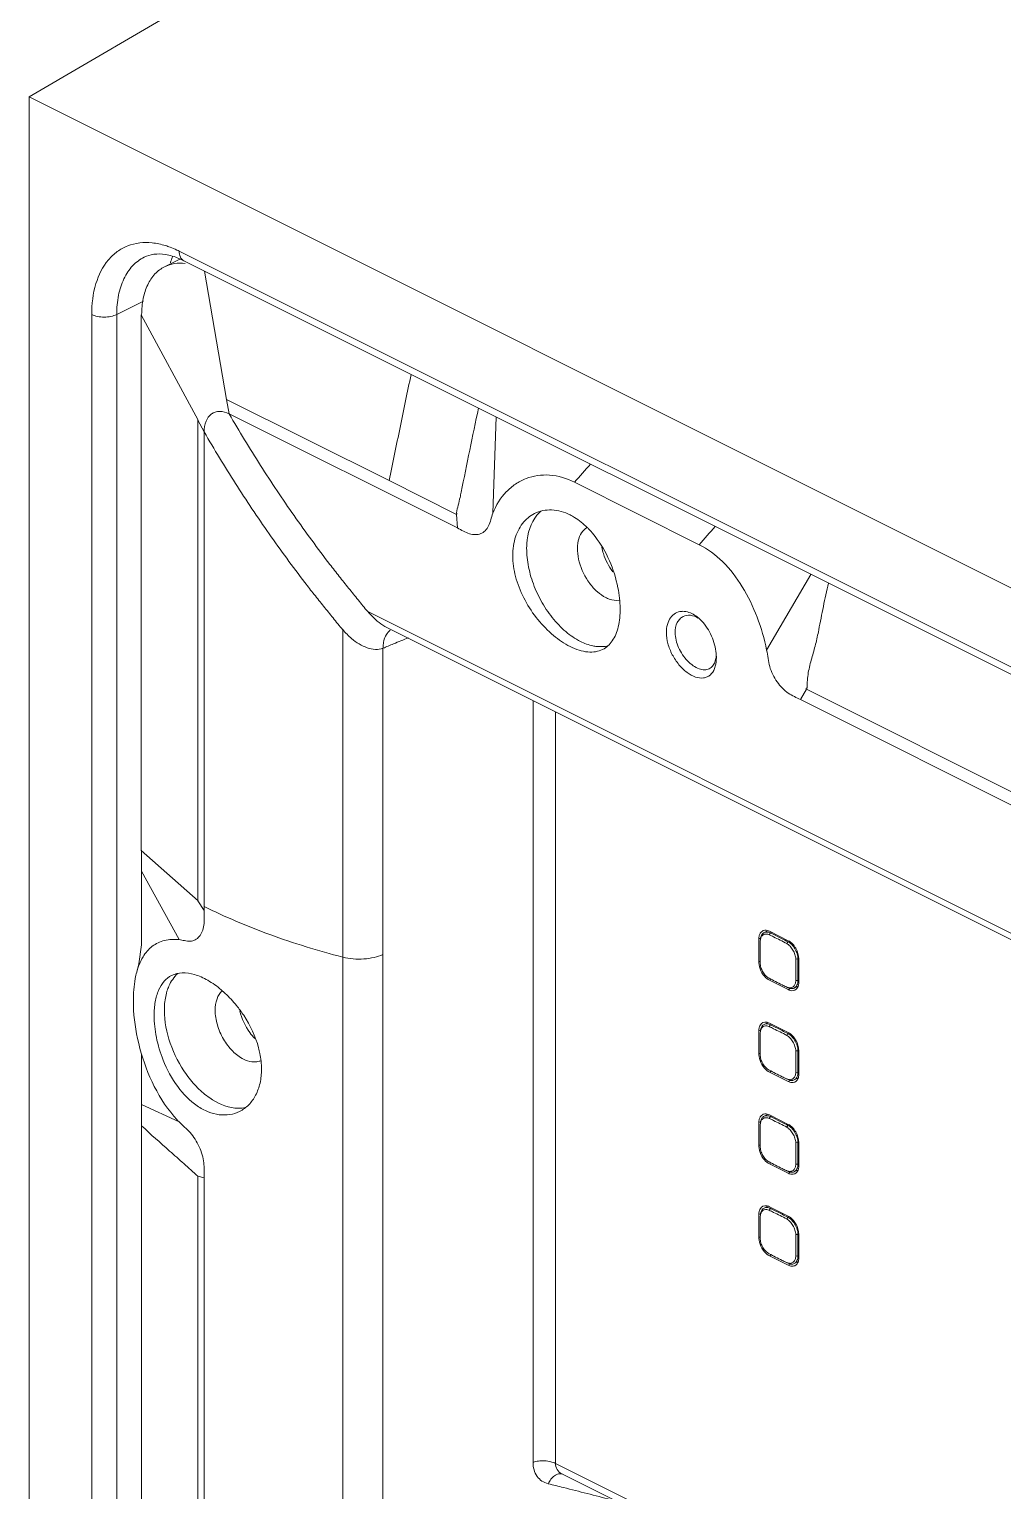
# Model space of a CAD drawing. Header units: millimetres. Extents: x 0 to 2382, y 0 to 1684.
# Drawn here: x 1841.5 to 1896.6, y 1193.8 to 1276.5 of the extents above; entities that cross this region are included whole.
import ezdxf

# ---------------------------------------------------------------- set-up
doc = ezdxf.new("R2010")
doc.units = ezdxf.units.MM
doc.layers.get('0').update_dxf_attribs({"lineweight": 13})

msp = doc.modelspace()

# ---------------------------------------------------------------- linework, layer by layer
for p, q in [((1854.626, 1280.315), (1841.544, 1272.654)), ((1841.544, 1272.654), (1841.544, 773.518)), ((1990.037, 1198.407), (1841.544, 1272.654))]:
    msp.add_line(p, q)
at = {"lineweight": 9}
for p, q in [((1850.03, 1263.928), (1981.552, 1198.167)), ((1849.208, 1263.045), (1850.062, 1263.472)), ((1850.29, 1263.387), (1981.811, 1197.626)), ((1852.717, 1255.537), (1851.461, 1262.802)), ((1848.012, 1261.1), (1846.494, 1260.341)), ((1845.08, 924.323), (1845.08, 1260.341)), ((1846.494, 1260.341), (1846.494, 924.323)), ((1847.873, 1230.019), (1847.873, 1260.33)), ((1847.873, 1260.33), (1851.11, 1254.363)), ((1852.858, 1254.721), (1852.718, 1255.537)), ((1861.909, 1250.942), (1852.718, 1255.537)), ((1852.858, 1254.721), (1865.777, 1248.262)), ((1851.09, 1227.166), (1851.09, 1254.358)), ((1851.09, 1254.358), (1851.443, 1253.696)), ((1867.786, 1249.097), (1867.969, 1254.547)), ((1851.443, 1253.696), (1851.442, 1226.85)), ((1865.728, 1249.032), (1861.909, 1250.942)), ((1879.469, 1247.318), (1872.398, 1250.854)), ((1865.728, 1249.032), (1865.777, 1248.262)), ((1883.281, 1241.349), (1885.785, 1245.639)), ((1973.001, 1187.385), (1860.71, 1243.53)), ((1859.293, 1242.51), (1859.292, 1223.981)), ((1861.785, 1242.631), (1861.824, 1242.611)), ((1972.801, 1187.122), (1861.824, 1242.611)), ((1861.566, 1224.131), (1861.567, 1241.452)), ((1885.195, 1238.554), (1885.532, 1239.134)), ((1946.337, 1208.73), (1885.532, 1239.133)), ((1870.059, 1238.493), (1870.059, 1195.391)), ((1885.385, 1238.459), (1885.195, 1238.554)), ((1885.385, 1238.459), (1946.196, 1208.054)), ((1871.334, 1237.856), (1871.334, 1195.333)), ((1847.873, 1230.019), (1851.11, 1227.172)), ((1847.905, 1228.838), (1847.9, 1230.026)), ((1847.908, 1225.102), (1847.905, 1228.838)), ((1850.028, 1224.969), (1847.908, 1228.839)), ((1851.442, 1226.616), (1851.09, 1227.166)), ((1851.442, 1226.616), (1851.442, 1226.85)), ((1882.845, 1225.103), (1882.839, 1225.004)), ((1882.948, 1225.062), (1882.839, 1225.004)), ((1882.839, 1225.004), (1882.839, 1223.705)), ((1882.916, 1224.876), (1882.927, 1224.985)), ((1882.942, 1225.073), (1882.927, 1224.985)), ((1882.927, 1224.985), (1882.95, 1225.072)), ((1882.95, 1225.072), (1882.964, 1225.106)), ((1883.133, 1225.366), (1883.321, 1225.46)), ((1883.496, 1225.346), (1883.426, 1225.245)), ((1883.44, 1225.44), (1884.501, 1224.91)), ((1883.562, 1225.379), (1883.496, 1225.346)), ((1884.152, 1225.014), (1883.496, 1225.346)), ((1884.486, 1224.851), (1884.418, 1224.749)), ((1884.486, 1224.851), (1884.522, 1224.869)), ((1859.293, 1223.98), (1859.293, 1098.752)), ((1861.563, 1208.542), (1861.563, 1224.131)), ((1882.839, 1223.705), (1882.88, 1223.727)), ((1885.052, 1223.875), (1884.928, 1223.87)), ((1884.928, 1223.87), (1884.928, 1222.654)), ((1885.091, 1223.895), (1885.052, 1223.875)), ((1885.102, 1222.574), (1885.102, 1223.873)), ((1883.376, 1222.705), (1883.44, 1222.669)), ((1883.546, 1222.717), (1883.44, 1222.669)), ((1883.44, 1222.669), (1884.501, 1222.138)), ((1884.839, 1222.227), (1885.06, 1222.338)), ((1885.052, 1222.663), (1884.928, 1222.654)), ((1884.418, 1222.284), (1884.396, 1222.295)), ((1884.454, 1222.268), (1884.471, 1222.26)), ((1884.498, 1222.254), (1884.459, 1222.267)), ((1884.471, 1222.26), (1884.495, 1222.249)), ((1884.501, 1222.138), (1884.645, 1222.204)), ((1882.845, 1219.907), (1882.839, 1219.808)), ((1882.948, 1219.866), (1882.839, 1219.808)), ((1882.942, 1219.877), (1882.927, 1219.789)), ((1882.927, 1219.789), (1882.95, 1219.876)), ((1882.95, 1219.876), (1882.964, 1219.91)), ((1883.133, 1220.17), (1883.321, 1220.264)), ((1883.496, 1220.15), (1883.426, 1220.049)), ((1883.44, 1220.244), (1884.501, 1219.713)), ((1883.562, 1220.183), (1883.496, 1220.15)), ((1884.152, 1219.818), (1883.496, 1220.15)), ((1882.839, 1219.808), (1882.839, 1218.509)), ((1882.916, 1219.68), (1882.927, 1219.789)), ((1884.486, 1219.655), (1884.418, 1219.553)), ((1884.486, 1219.655), (1884.522, 1219.673)), ((1847.908, 1215.632), (1847.908, 1218.494)), ((1882.839, 1218.509), (1882.88, 1218.531)), ((1885.052, 1218.679), (1884.928, 1218.673)), ((1884.928, 1218.673), (1884.928, 1217.458)), ((1885.091, 1218.699), (1885.052, 1218.679)), ((1885.102, 1217.378), (1885.102, 1218.676)), ((1883.376, 1217.509), (1883.44, 1217.473)), ((1883.546, 1217.521), (1883.44, 1217.473)), ((1883.44, 1217.473), (1884.501, 1216.942)), ((1885.052, 1217.467), (1884.928, 1217.458)), ((1884.418, 1217.088), (1884.396, 1217.099)), ((1884.498, 1217.058), (1884.447, 1217.076)), ((1884.454, 1217.072), (1884.495, 1217.053)), ((1884.501, 1216.942), (1884.645, 1217.008)), ((1884.839, 1217.031), (1885.06, 1217.142)), ((1850.027, 1214.651), (1847.908, 1215.633)), ((1847.908, 1152.07), (1847.908, 1215.632)), ((1883.133, 1214.974), (1883.321, 1215.068)), ((1883.496, 1214.954), (1883.426, 1214.853)), ((1883.44, 1215.048), (1884.501, 1214.517)), ((1883.562, 1214.987), (1883.496, 1214.954)), ((1884.152, 1214.621), (1883.496, 1214.954)), ((1882.845, 1214.711), (1882.839, 1214.612)), ((1882.948, 1214.67), (1882.839, 1214.612)), ((1882.839, 1214.612), (1882.839, 1213.313)), ((1882.916, 1214.483), (1882.927, 1214.593)), ((1882.942, 1214.68), (1882.927, 1214.593)), ((1882.927, 1214.593), (1882.95, 1214.68)), ((1882.95, 1214.68), (1882.964, 1214.714)), ((1884.486, 1214.459), (1884.418, 1214.357)), ((1884.486, 1214.459), (1884.522, 1214.476)), ((1882.839, 1213.313), (1882.88, 1213.335)), ((1885.052, 1213.483), (1884.928, 1213.477)), ((1884.928, 1213.477), (1884.928, 1212.262)), ((1885.091, 1213.503), (1885.052, 1213.483)), ((1885.102, 1212.182), (1885.102, 1213.48)), ((1851.09, 1149.206), (1851.09, 1211.578)), ((1851.09, 1211.578), (1851.442, 1211.494)), ((1883.376, 1212.313), (1883.44, 1212.276)), ((1883.546, 1212.325), (1883.44, 1212.276)), ((1883.44, 1212.276), (1884.501, 1211.746)), ((1884.418, 1211.892), (1884.396, 1211.902)), ((1884.498, 1211.862), (1884.447, 1211.88)), ((1884.457, 1211.874), (1884.495, 1211.856)), ((1884.501, 1211.746), (1884.645, 1211.812)), ((1884.839, 1211.835), (1885.06, 1211.946)), ((1885.052, 1212.27), (1884.928, 1212.262)), ((1851.442, 1211.494), (1851.443, 1148.655)), ((1882.845, 1209.515), (1882.839, 1209.415)), ((1882.947, 1209.473), (1882.839, 1209.415)), ((1882.839, 1209.415), (1882.839, 1208.117)), ((1882.916, 1209.287), (1882.925, 1209.389)), ((1882.927, 1209.397), (1882.95, 1209.484)), ((1882.942, 1209.484), (1882.936, 1209.45)), ((1882.94, 1209.474), (1882.937, 1209.45)), ((1882.938, 1209.45), (1882.939, 1209.467)), ((1882.939, 1209.467), (1882.942, 1209.482)), ((1882.942, 1209.482), (1882.94, 1209.474)), ((1882.95, 1209.484), (1882.964, 1209.518)), ((1883.133, 1209.777), (1883.321, 1209.872)), ((1883.496, 1209.757), (1883.426, 1209.657)), ((1883.44, 1209.852), (1884.501, 1209.321)), ((1883.562, 1209.791), (1883.496, 1209.757)), ((1884.152, 1209.425), (1883.496, 1209.757)), ((1884.486, 1209.262), (1884.418, 1209.161)), ((1884.486, 1209.262), (1884.522, 1209.28)), ((1861.563, 1137.528), (1861.563, 1208.542)), ((1885.052, 1208.287), (1884.928, 1208.281)), ((1884.928, 1208.281), (1884.928, 1207.066)), ((1885.091, 1208.306), (1885.052, 1208.287)), ((1885.102, 1206.986), (1885.102, 1208.284)), ((1882.839, 1208.117), (1882.88, 1208.139)), ((1883.376, 1207.116), (1883.44, 1207.08)), ((1883.546, 1207.129), (1883.44, 1207.08)), ((1883.44, 1207.08), (1884.501, 1206.55)), ((1884.418, 1206.696), (1884.396, 1206.706)), ((1884.442, 1206.685), (1884.495, 1206.66)), ((1884.498, 1206.666), (1884.455, 1206.68)), ((1884.494, 1206.66), (1884.495, 1206.66)), ((1884.501, 1206.55), (1884.645, 1206.616)), ((1884.839, 1206.639), (1885.06, 1206.75)), ((1885.052, 1207.074), (1884.928, 1207.066)), ((1871.334, 1195.333), (1974.178, 1143.911)), ((1871.693, 1194.742), (1875.773, 1192.702))]:
    msp.add_line(p, q, dxfattribs=at)
msp.add_lwpolyline([(1847.908, 1225.102), (1847.895, 1224.672), (1847.745, 1223.594), (1847.631, 1223.132)], dxfattribs=at)
for centre, radius, start, end in [((1456.539, 1620.623), 556.479, 318.35747, 318.4985), ((1939.891, 1194.706), 80.118, 137.97326, 138.9527), ((1878.541, 1242.642), 0.904, 90.68145, 94.77719), ((1877.979, 1241.47), 2.234, 45.50548, 49.57028), ((1877.881, 1241.369), 2.374, 43.57405, 45.52843), ((1874.672, 1211.496), 32.698, 112.48122, 113.62453), ((1874.76, 1211.282), 32.93, 110.91344, 112.48068), ((1878.138, 1240.951), 2.297, 2.69298, 5.34334), ((1878.432, 1240.964), 2.003, 359.06729, 2.71584), ((1883.202, 1225.179), 0.318, 110.7679, 119.62887), ((1900.855, 1258.843), 37.728, 243.72249, 244.287), ((1884.673, 1222.833), 0.605, 245.05594, 246.22822), ((1884.661, 1222.804), 0.573, 246.22177, 248.14249), ((1884.65, 1222.778), 0.546, 248.15059, 249.10747), ((1884.646, 1222.767), 0.534, 249.10969, 249.46767), ((1884.614, 1222.666), 0.428, 254.24854, 258.10926), ((1883.202, 1219.983), 0.318, 110.7679, 119.62887), ((1900.855, 1253.647), 37.728, 243.72249, 244.287), ((1884.671, 1217.631), 0.598, 245.05081, 246.825), ((1884.658, 1217.602), 0.567, 246.82934, 248.14816), ((1884.614, 1217.47), 0.428, 254.24855, 258.10925), ((1883.202, 1214.787), 0.318, 110.7679, 119.62887), ((1900.855, 1248.451), 37.728, 243.72249, 244.287), ((1884.673, 1212.441), 0.605, 245.05596, 246.22687), ((1884.661, 1212.412), 0.573, 246.22039, 248.14248), ((1884.614, 1212.274), 0.428, 254.24843, 258.10926), ((1883.535, 1209.287), 0.618, 169.78379, 170.47812), ((1883.202, 1209.591), 0.318, 110.7679, 119.62887), ((1900.855, 1243.255), 37.728, 243.72249, 244.287), ((1884.668, 1207.232), 0.591, 245.04238, 247.51072), ((1884.656, 1207.204), 0.56, 247.52751, 248.15204), ((1884.651, 1207.191), 0.546, 248.15102, 249.02395), ((1884.614, 1207.078), 0.428, 254.24853, 258.10925)]:
    msp.add_arc(centre, radius, start, end, dxfattribs=at)
for points, knots in [([(1848.495, 1264.397), (1848.035, 1264.443), (1847.316, 1264.368), (1846.506, 1263.92), (1845.802, 1263.257), (1845.205, 1262.031), (1845.08, 1260.93), (1845.08, 1260.341)], [0, 0, 0, 0, 0.23035, 0.341866, 0.456254, 0.70684, 1, 1, 1, 1]), ([(1849.257, 1263.735), (1849.039, 1263.77), (1848.624, 1263.788), (1848.222, 1263.67), (1848.053, 1263.586)], [0, 0, 0, 0, 0.539252, 1, 1, 1, 1]), ([(1849.519, 1264.151), (1849.433, 1264.183), (1849.101, 1264.296), (1848.754, 1264.371), (1848.495, 1264.397)], [0, 0, 0, 0, 0.260103, 1, 1, 1, 1]), ([(1850.29, 1263.387), (1850.201, 1263.432), (1849.87, 1263.584), (1849.518, 1263.693), (1849.257, 1263.735)], [0, 0, 0, 0, 0.273277, 1, 1, 1, 1]), ([(1850.03, 1263.928), (1849.987, 1263.949), (1849.82, 1264.03), (1849.649, 1264.103), (1849.519, 1264.151)], [0, 0, 0, 0, 0.254569, 1, 1, 1, 1]), ([(1850.03, 1263.928), (1850.03, 1263.814), (1850.059, 1263.6), (1850.206, 1263.429), (1850.289, 1263.387)], [0, 0, 0, 0, 0.551185, 1, 1, 1, 1]), ([(1848.053, 1263.586), (1847.809, 1263.463), (1847.346, 1263.112), (1846.85, 1262.351), (1846.553, 1261.4), (1846.494, 1260.706), (1846.494, 1260.341)], [0, 0, 0, 0, 0.217166, 0.450361, 0.71044, 1, 1, 1, 1]), ([(1847.908, 1260.341), (1847.908, 1260.645), (1847.958, 1261.224), (1848.205, 1262.016), (1848.618, 1262.65), (1849.004, 1262.943), (1849.208, 1263.045)], [0, 0, 0, 0, 0.289549, 0.549576, 0.782809, 1, 1, 1, 1]), ([(1849.208, 1263.045), (1849.38, 1263.131), (1849.764, 1263.253), (1850.165, 1263.258), (1850.367, 1263.236)], [0, 0, 0, 0, 0.48657, 1, 1, 1, 1]), ([(1849.532, 1263.261), (1849.542, 1263.294), (1849.583, 1263.424), (1849.631, 1263.551), (1849.671, 1263.644)], [0, 0, 0, 0, 0.254619, 1, 1, 1, 1]), ([(1846.494, 1260.341), (1846.392, 1260.29), (1846.158, 1260.218), (1845.787, 1260.182), (1845.416, 1260.218), (1845.182, 1260.29), (1845.08, 1260.341)], [0, 0, 0, 0, 0.23518, 0.5, 0.76482, 1, 1, 1, 1]), ([(1863.162, 1256.95), (1862.934, 1255.952), (1862.634, 1254.447), (1862.225, 1252.443), (1862.013, 1251.442), (1861.908, 1250.941)], [0, 0, 0, 0, 0.500255, 0.749927, 1, 1, 1, 1]), ([(1852.858, 1254.721), (1852.692, 1254.804), (1852.421, 1254.886), (1852.071, 1254.835), (1851.768, 1254.683), (1851.494, 1254.284), (1851.443, 1253.902), (1851.443, 1253.696)], [0, 0, 0, 0, 0.256609, 0.370541, 0.480988, 0.715699, 1, 1, 1, 1]), ([(1860.707, 1243.527), (1860.518, 1243.742), (1860.163, 1244.191), (1859.623, 1244.855), (1859.087, 1245.521), (1858.386, 1246.421), (1857.531, 1247.564), (1856.199, 1249.419), (1854.614, 1251.79), (1853.428, 1253.737), (1852.858, 1254.721)], [0, 0, 0, 0, 0.062807, 0.12534, 0.187679, 0.250164, 0.375354, 0.500491, 0.750642, 1, 1, 1, 1]), ([(1865.99, 1250.289), (1866.155, 1251.08), (1866.475, 1252.666), (1866.8, 1254.251), (1866.981, 1255.041)], [0, 0, 0, 0, 0.499322, 1, 1, 1, 1]), ([(1851.443, 1253.696), (1852.013, 1252.712), (1853.198, 1250.766), (1854.782, 1248.396), (1856.114, 1246.542), (1856.969, 1245.399), (1857.669, 1244.499), (1858.205, 1243.834), (1858.745, 1243.17), (1859.1, 1242.721), (1859.289, 1242.506)], [0, 0, 0, 0, 0.249358, 0.499509, 0.624645, 0.749835, 0.812321, 0.874661, 0.937192, 1, 1, 1, 1]), ([(1867.786, 1249.097), (1867.959, 1249.541), (1868.34, 1250.161), (1869.05, 1250.768), (1869.855, 1251.188), (1871.042, 1251.354), (1871.965, 1251.073), (1872.398, 1250.854)], [0, 0, 0, 0, 0.255935, 0.377965, 0.497898, 0.739448, 1, 1, 1, 1]), ([(1865.721, 1249.122), (1865.756, 1249.267), (1865.826, 1249.558), (1865.924, 1249.945), (1865.972, 1250.19), (1865.991, 1250.289)], [0, 0, 0, 0, 0.373807, 0.748094, 1, 1, 1, 1]), ([(1865.727, 1249.032), (1865.734, 1249.036), (1865.747, 1249.048), (1865.747, 1249.085), (1865.733, 1249.109), (1865.721, 1249.122)], [0, 0, 0, 0, 0.221348, 0.476977, 1, 1, 1, 1]), ([(1865.777, 1248.262), (1865.893, 1248.204), (1866.116, 1248.083), (1866.448, 1247.926), (1866.788, 1247.866), (1867.106, 1247.923), (1867.376, 1248.1), (1867.57, 1248.384), (1867.673, 1248.734), (1867.739, 1248.978), (1867.786, 1249.097)], [0, 0, 0, 0, 0.138567, 0.272339, 0.392451, 0.50223, 0.610943, 0.729309, 0.862747, 1, 1, 1, 1]), ([(1870.151, 1249.082), (1869.887, 1248.949), (1869.395, 1248.533), (1868.968, 1247.622), (1868.86, 1246.519), (1869.073, 1245.326), (1869.571, 1244.144), (1870.294, 1243.066), (1871.159, 1242.177), (1871.821, 1241.722), (1872.158, 1241.554)], [0, 0, 0, 0, 0.096944, 0.202843, 0.32204, 0.454364, 0.595735, 0.739327, 0.876828, 1, 1, 1, 1]), ([(1870.28, 1248.987), (1869.912, 1248.552), (1869.649, 1247.59), (1869.728, 1246.3), (1870.004, 1245.207), (1870.476, 1244.145), (1871.111, 1243.184), (1871.863, 1242.393), (1872.443, 1241.992), (1872.739, 1241.844)], [0, 0, 0, 0, 0.205456, 0.330982, 0.467274, 0.608646, 0.748519, 0.880644, 1, 1, 1, 1]), ([(1872.158, 1249.001), (1871.835, 1249.163), (1871.308, 1249.319), (1870.613, 1249.264), (1870.297, 1249.155), (1870.151, 1249.082)], [0, 0, 0, 0, 0.522303, 0.764164, 1, 1, 1, 1]), ([(1872.158, 1249.001), (1872.243, 1248.959), (1872.594, 1248.762), (1872.91, 1248.506), (1873.127, 1248.291)], [0, 0, 0, 0, 0.237765, 1, 1, 1, 1]), ([(1874.177, 1244.325), (1874.005, 1244.411), (1873.668, 1244.65), (1873.093, 1245.292), (1872.699, 1246.103), (1872.556, 1246.947), (1872.59, 1247.517), (1872.768, 1247.991), (1872.993, 1248.217), (1873.117, 1248.289)], [0, 0, 0, 0, 0.123179, 0.260409, 0.547692, 0.683228, 0.804198, 0.908416, 1, 1, 1, 1]), ([(1873.127, 1248.291), (1873.167, 1248.252), (1873.326, 1248.088), (1873.474, 1247.914), (1873.579, 1247.777)], [0, 0, 0, 0, 0.245289, 1, 1, 1, 1]), ([(1873.579, 1247.777), (1873.902, 1247.36), (1874.435, 1246.428), (1874.758, 1245.407), (1874.863, 1244.883)], [0, 0, 0, 0, 0.496816, 1, 1, 1, 1]), ([(1874.571, 1245.787), (1874.343, 1246.096), (1874.103, 1246.559), (1873.97, 1247.052), (1873.944, 1247.175)], [0, 0, 0, 0, 0.75413, 1, 1, 1, 1]), ([(1879.469, 1247.318), (1879.956, 1247.078), (1880.884, 1246.368), (1881.979, 1244.939), (1882.795, 1243.224), (1883.153, 1241.982), (1883.281, 1241.349)], [0, 0, 0, 0, 0.223321, 0.470878, 0.734631, 1, 1, 1, 1]), ([(1874.863, 1244.883), (1874.94, 1244.495), (1875.027, 1243.754), (1874.952, 1242.854), (1874.76, 1242.247), (1874.564, 1241.879), (1874.312, 1241.585), (1874.105, 1241.444), (1873.997, 1241.39)], [0, 0, 0, 0, 0.310288, 0.581227, 0.699471, 0.806807, 0.905646, 1, 1, 1, 1]), ([(1886.229, 1242.496), (1886.273, 1242.717), (1886.356, 1243.159), (1886.536, 1244.041), (1886.679, 1244.702), (1886.78, 1245.142)], [0, 0, 0, 0, 0.249625, 0.499216, 1, 1, 1, 1]), ([(1874.177, 1244.325), (1874.241, 1244.293), (1874.481, 1244.19), (1874.754, 1244.149), (1874.941, 1244.18)], [0, 0, 0, 0, 0.273936, 1, 1, 1, 1]), ([(1860.711, 1243.53), (1860.788, 1243.439), (1861.103, 1243.093), (1861.476, 1242.792), (1861.785, 1242.631)], [0, 0, 0, 0, 0.25521, 1, 1, 1, 1]), ([(1878.466, 1243.543), (1878.345, 1243.533), (1878.099, 1243.459), (1877.813, 1243.186), (1877.639, 1242.797), (1877.605, 1242.501), (1877.607, 1242.345)], [0, 0, 0, 0, 0.226028, 0.456107, 0.711275, 1, 1, 1, 1]), ([(1878.102, 1242.345), (1878.103, 1242.536), (1878.151, 1242.821), (1878.354, 1243.117), (1878.487, 1243.216), (1878.558, 1243.251)], [0, 0, 0, 0, 0.540515, 0.777045, 1, 1, 1, 1]), ([(1879.427, 1243.17), (1879.358, 1243.23), (1879.097, 1243.426), (1878.767, 1243.549), (1878.531, 1243.547)], [0, 0, 0, 0, 0.27972, 1, 1, 1, 1]), ([(1878.558, 1243.251), (1878.681, 1243.313), (1878.994, 1243.358), (1879.278, 1243.241), (1879.414, 1243.158)], [0, 0, 0, 0, 0.464711, 1, 1, 1, 1]), ([(1880.426, 1241.165), (1880.41, 1241.331), (1880.345, 1241.668), (1880.117, 1242.311), (1879.836, 1242.759), (1879.601, 1243.005)], [0, 0, 0, 0, 0.244757, 0.500306, 1, 1, 1, 1]), ([(1859.293, 1242.51), (1859.443, 1242.327), (1859.733, 1242.031), (1860.204, 1241.689), (1860.657, 1241.469), (1861.122, 1241.364), (1861.432, 1241.404), (1861.568, 1241.454)], [0, 0, 0, 0, 0.268636, 0.466337, 0.656668, 0.835514, 1, 1, 1, 1]), ([(1861.617, 1241.879), (1861.647, 1242), (1861.732, 1242.224), (1861.892, 1242.406), (1861.982, 1242.471)], [0, 0, 0, 0, 0.529798, 1, 1, 1, 1]), ([(1877.607, 1242.345), (1877.603, 1242.136), (1877.674, 1241.7), (1877.921, 1241.082), (1878.291, 1240.524), (1878.741, 1240.086), (1879.22, 1239.809), (1879.635, 1239.745), (1879.915, 1239.824), (1880.155, 1239.978), (1880.275, 1240.169), (1880.329, 1240.304)], [0, 0, 0, 0, 0.140476, 0.291913, 0.444065, 0.586338, 0.709434, 0.810983, 0.85675, 0.901981, 1, 1, 1, 1]), ([(1880.033, 1240.3), (1879.951, 1240.259), (1879.75, 1240.216), (1879.43, 1240.287), (1879.103, 1240.465), (1878.788, 1240.738), (1878.508, 1241.088), (1878.215, 1241.608), (1878.106, 1242.055), (1878.102, 1242.345)], [0, 0, 0, 0, 0.08719, 0.186806, 0.30373, 0.43635, 0.57931, 0.725578, 1, 1, 1, 1]), ([(1885.573, 1239.216), (1885.566, 1239.503), (1885.616, 1240.072), (1885.822, 1240.887), (1886.065, 1241.681), (1886.176, 1242.223), (1886.229, 1242.496)], [0, 0, 0, 0, 0.257461, 0.506119, 0.751231, 1, 1, 1, 1]), ([(1861.568, 1241.453), (1861.568, 1241.491), (1861.572, 1241.634), (1861.592, 1241.777), (1861.617, 1241.879)], [0, 0, 0, 0, 0.261176, 1, 1, 1, 1]), ([(1873.997, 1241.39), (1873.873, 1241.328), (1873.595, 1241.24), (1873.137, 1241.231), (1872.647, 1241.337), (1872.322, 1241.471), (1872.158, 1241.554)], [0, 0, 0, 0, 0.217704, 0.451214, 0.710943, 1, 1, 1, 1]), ([(1873.679, 1241.557), (1873.602, 1241.565), (1873.277, 1241.616), (1872.964, 1241.732), (1872.739, 1241.844)], [0, 0, 0, 0, 0.236247, 1, 1, 1, 1]), ([(1874.309, 1241.594), (1874.259, 1241.582), (1874.052, 1241.543), (1873.838, 1241.541), (1873.679, 1241.557)], [0, 0, 0, 0, 0.242983, 1, 1, 1, 1]), ([(1883.281, 1241.349), (1883.344, 1241.042), (1883.397, 1240.403), (1883.759, 1239.676), (1884.157, 1239.197), (1884.487, 1238.912), (1884.844, 1238.718), (1885.081, 1238.612), (1885.194, 1238.554)], [0, 0, 0, 0, 0.262209, 0.531706, 0.661674, 0.782711, 0.893305, 1, 1, 1, 1]), ([(1880.352, 1240.676), (1880.32, 1240.594), (1880.238, 1240.444), (1880.104, 1240.335), (1880.033, 1240.3)], [0, 0, 0, 0, 0.525927, 1, 1, 1, 1]), ([(1880.329, 1240.304), (1880.347, 1240.35), (1880.414, 1240.552), (1880.437, 1240.767), (1880.435, 1240.931)], [0, 0, 0, 0, 0.230873, 1, 1, 1, 1]), ([(1880.432, 1241.057), (1880.429, 1241.022), (1880.417, 1240.893), (1880.386, 1240.765), (1880.352, 1240.676)], [0, 0, 0, 0, 0.265359, 1, 1, 1, 1]), ([(1885.532, 1239.132), (1885.528, 1239.142), (1885.52, 1239.162), (1885.532, 1239.199), (1885.558, 1239.213), (1885.573, 1239.216)], [0, 0, 0, 0, 0.298464, 0.55692, 1, 1, 1, 1]), ([(1851.441, 1226.616), (1851.441, 1226.337), (1851.475, 1225.931), (1851.355, 1225.427), (1851.188, 1225.134), (1850.947, 1224.931), (1850.644, 1224.854), (1850.337, 1224.909), (1850.133, 1224.959), (1850.028, 1224.969)], [0, 0, 0, 0, 0.30337, 0.437978, 0.557052, 0.665079, 0.771155, 0.885094, 1, 1, 1, 1]), ([(1859.294, 1223.98), (1857.899, 1224.338), (1855.227, 1225.157), (1852.65, 1226.246), (1851.441, 1226.849)], [0, 0, 0, 0, 0.51592, 1, 1, 1, 1]), ([(1850.028, 1224.969), (1849.753, 1224.997), (1849.211, 1224.978), (1848.464, 1224.633), (1847.921, 1223.976), (1847.712, 1223.431), (1847.63, 1223.132)], [0, 0, 0, 0, 0.249657, 0.479074, 0.720367, 1, 1, 1, 1]), ([(1882.92, 1225.332), (1882.91, 1225.316), (1882.873, 1225.244), (1882.853, 1225.165), (1882.845, 1225.103)], [0, 0, 0, 0, 0.233187, 1, 1, 1, 1]), ([(1882.916, 1223.66), (1882.913, 1223.762), (1882.904, 1224.167), (1882.907, 1224.572), (1882.916, 1224.876)], [0, 0, 0, 0, 0.250779, 1, 1, 1, 1]), ([(1883.045, 1225.456), (1883.007, 1225.434), (1882.962, 1225.394), (1882.928, 1225.345), (1882.92, 1225.332)], [0, 0, 0, 0, 0.738369, 1, 1, 1, 1]), ([(1883.133, 1225.366), (1883.108, 1225.353), (1883.061, 1225.321), (1883.005, 1225.253), (1882.964, 1225.169), (1882.948, 1225.106), (1882.942, 1225.073)], [0, 0, 0, 0, 0.230639, 0.467745, 0.721549, 1, 1, 1, 1]), ([(1882.964, 1225.106), (1882.974, 1225.127), (1882.996, 1225.164), (1883.039, 1225.212), (1883.091, 1225.25), (1883.171, 1225.284), (1883.289, 1225.294), (1883.382, 1225.267), (1883.426, 1225.245)], [0, 0, 0, 0, 0.123707, 0.241974, 0.358342, 0.476138, 0.724341, 1, 1, 1, 1]), ([(1883.317, 1225.485), (1883.297, 1225.49), (1883.222, 1225.504), (1883.142, 1225.497), (1883.09, 1225.477)], [0, 0, 0, 0, 0.267252, 1, 1, 1, 1]), ([(1883.496, 1225.346), (1883.465, 1225.362), (1883.403, 1225.387), (1883.307, 1225.403), (1883.215, 1225.398), (1883.159, 1225.379), (1883.133, 1225.366)], [0, 0, 0, 0, 0.275054, 0.531565, 0.771723, 1, 1, 1, 1]), ([(1883.426, 1225.245), (1883.508, 1225.206), (1883.84, 1225.043), (1884.171, 1224.877), (1884.418, 1224.749)], [0, 0, 0, 0, 0.246508, 1, 1, 1, 1]), ([(1885.052, 1223.875), (1885.053, 1223.972), (1885.025, 1224.12), (1884.954, 1224.307), (1884.883, 1224.446), (1884.799, 1224.575), (1884.705, 1224.689), (1884.601, 1224.783), (1884.525, 1224.832), (1884.486, 1224.851)], [0, 0, 0, 0, 0.246303, 0.378069, 0.511674, 0.643527, 0.770227, 0.889383, 1, 1, 1, 1]), ([(1885.102, 1223.873), (1885.102, 1224.084), (1884.971, 1224.493), (1884.681, 1224.819), (1884.501, 1224.91)], [0, 0, 0, 0, 0.512208, 1, 1, 1, 1]), ([(1861.563, 1224.131), (1861.406, 1224.059), (1861.047, 1223.942), (1860.283, 1223.834), (1859.676, 1223.883), (1859.294, 1223.98)], [0, 0, 0, 0, 0.225435, 0.486671, 1, 1, 1, 1]), ([(1884.418, 1224.749), (1884.453, 1224.732), (1884.521, 1224.686), (1884.611, 1224.598), (1884.694, 1224.495), (1884.769, 1224.379), (1884.833, 1224.255), (1884.884, 1224.128), (1884.918, 1223.999), (1884.928, 1223.912), (1884.928, 1223.87)], [0, 0, 0, 0, 0.111007, 0.230428, 0.35699, 0.48831, 0.621289, 0.752682, 0.879644, 1, 1, 1, 1]), ([(1882.839, 1223.705), (1882.839, 1223.655), (1882.857, 1223.443), (1882.934, 1223.238), (1883.015, 1223.097)], [0, 0, 0, 0, 0.234602, 1, 1, 1, 1]), ([(1883.426, 1222.781), (1883.391, 1222.799), (1883.323, 1222.844), (1883.192, 1222.958), (1883.053, 1223.14), (1882.964, 1223.354), (1882.925, 1223.53), (1882.917, 1223.618), (1882.916, 1223.66)], [0, 0, 0, 0, 0.111007, 0.231833, 0.489303, 0.752302, 0.879864, 1, 1, 1, 1]), ([(1885.052, 1222.663), (1885.05, 1222.763), (1885.045, 1223.167), (1885.047, 1223.572), (1885.052, 1223.875)], [0, 0, 0, 0, 0.248562, 1, 1, 1, 1]), ([(1847.63, 1223.132), (1847.597, 1223.011), (1847.476, 1222.477), (1847.435, 1221.927), (1847.437, 1221.506)], [0, 0, 0, 0, 0.230524, 1, 1, 1, 1]), ([(1848.611, 1220.678), (1848.611, 1220.938), (1848.646, 1221.426), (1848.828, 1222.092), (1849.14, 1222.62), (1849.444, 1222.861), (1849.604, 1222.941)], [0, 0, 0, 0, 0.300708, 0.56415, 0.792505, 1, 1, 1, 1]), ([(1849.342, 1222.045), (1849.372, 1222.146), (1849.507, 1222.515), (1849.734, 1222.856), (1849.947, 1223.047)], [0, 0, 0, 0, 0.269519, 1, 1, 1, 1]), ([(1849.604, 1222.941), (1849.787, 1223.033), (1850.23, 1223.135), (1850.944, 1223.017), (1851.696, 1222.674), (1852.174, 1222.329), (1852.413, 1222.127)], [0, 0, 0, 0, 0.200143, 0.427921, 0.695085, 1, 1, 1, 1]), ([(1883.015, 1223.097), (1883.039, 1223.056), (1883.136, 1222.906), (1883.266, 1222.775), (1883.376, 1222.705)], [0, 0, 0, 0, 0.265797, 1, 1, 1, 1]), ([(1884.396, 1222.295), (1884.314, 1222.333), (1883.987, 1222.487), (1883.665, 1222.652), (1883.426, 1222.781)], [0, 0, 0, 0, 0.249382, 1, 1, 1, 1]), ([(1884.928, 1222.654), (1884.928, 1222.59), (1884.911, 1222.496), (1884.857, 1222.388), (1884.807, 1222.324), (1884.747, 1222.277), (1884.678, 1222.247), (1884.603, 1222.236), (1884.552, 1222.242), (1884.526, 1222.248)], [0, 0, 0, 0, 0.291797, 0.423077, 0.544699, 0.658594, 0.768654, 0.880418, 1, 1, 1, 1]), ([(1884.839, 1222.227), (1884.871, 1222.244), (1884.933, 1222.291), (1885.001, 1222.393), (1885.044, 1222.521), (1885.052, 1222.614), (1885.052, 1222.663)], [0, 0, 0, 0, 0.215475, 0.450951, 0.712548, 1, 1, 1, 1]), ([(1885.056, 1222.313), (1885.063, 1222.332), (1885.092, 1222.416), (1885.102, 1222.506), (1885.102, 1222.574)], [0, 0, 0, 0, 0.233139, 1, 1, 1, 1]), ([(1848.376, 1217.189), (1848.069, 1217.89), (1847.619, 1219.31), (1847.434, 1220.791), (1847.437, 1221.506)], [0, 0, 0, 0, 0.516835, 1, 1, 1, 1]), ([(1849.193, 1220.969), (1849.193, 1221.064), (1849.204, 1221.427), (1849.263, 1221.79), (1849.342, 1222.045)], [0, 0, 0, 0, 0.263507, 1, 1, 1, 1]), ([(1852.474, 1222.071), (1852.337, 1221.951), (1852.119, 1221.592), (1852.069, 1221.187), (1852.069, 1220.969)], [0, 0, 0, 0, 0.455323, 1, 1, 1, 1]), ([(1852.413, 1222.127), (1852.49, 1222.062), (1852.798, 1221.788), (1853.08, 1221.484), (1853.277, 1221.241)], [0, 0, 0, 0, 0.242855, 1, 1, 1, 1]), ([(1884.495, 1222.249), (1884.525, 1222.234), (1884.585, 1222.211), (1884.676, 1222.194), (1884.762, 1222.198), (1884.814, 1222.215), (1884.839, 1222.227)], [0, 0, 0, 0, 0.282449, 0.537944, 0.77318, 1, 1, 1, 1]), ([(1884.501, 1222.138), (1884.561, 1222.108), (1884.684, 1222.067), (1884.815, 1222.084), (1884.868, 1222.108)], [0, 0, 0, 0, 0.535497, 1, 1, 1, 1]), ([(1884.868, 1222.108), (1884.889, 1222.117), (1884.971, 1222.165), (1885.028, 1222.247), (1885.056, 1222.313)], [0, 0, 0, 0, 0.238859, 1, 1, 1, 1]), ([(1848.611, 1220.678), (1848.611, 1220.262), (1848.71, 1219.4), (1848.958, 1218.57), (1849.123, 1218.155)], [0, 0, 0, 0, 0.482204, 1, 1, 1, 1]), ([(1849.193, 1220.969), (1849.193, 1220.34), (1849.452, 1219.041), (1850.204, 1217.583), (1851.037, 1216.587), (1851.893, 1215.85), (1852.667, 1215.489), (1853.173, 1215.437)], [0, 0, 0, 0, 0.258788, 0.534214, 0.666963, 0.790571, 1, 1, 1, 1]), ([(1853.678, 1218.202), (1853.449, 1218.315), (1853.012, 1218.655), (1852.507, 1219.332), (1852.164, 1220.124), (1852.069, 1220.694), (1852.069, 1220.969)], [0, 0, 0, 0, 0.229427, 0.487935, 0.753074, 1, 1, 1, 1]), ([(1853.277, 1221.241), (1853.421, 1221.063), (1853.956, 1220.331), (1854.353, 1219.493), (1854.527, 1218.838)], [0, 0, 0, 0, 0.252472, 1, 1, 1, 1]), ([(1854.307, 1219.376), (1854.207, 1219.482), (1853.832, 1219.945), (1853.572, 1220.502), (1853.465, 1220.939)], [0, 0, 0, 0, 0.245444, 1, 1, 1, 1]), ([(1882.92, 1220.136), (1882.91, 1220.12), (1882.873, 1220.048), (1882.853, 1219.968), (1882.845, 1219.907)], [0, 0, 0, 0, 0.233187, 1, 1, 1, 1]), ([(1883.045, 1220.26), (1883.007, 1220.238), (1882.962, 1220.198), (1882.928, 1220.149), (1882.92, 1220.136)], [0, 0, 0, 0, 0.738369, 1, 1, 1, 1]), ([(1883.133, 1220.17), (1883.108, 1220.157), (1883.061, 1220.125), (1883.005, 1220.057), (1882.964, 1219.972), (1882.948, 1219.91), (1882.942, 1219.877)], [0, 0, 0, 0, 0.230639, 0.467745, 0.721549, 1, 1, 1, 1]), ([(1882.964, 1219.91), (1882.974, 1219.93), (1882.996, 1219.968), (1883.039, 1220.016), (1883.091, 1220.053), (1883.171, 1220.088), (1883.289, 1220.098), (1883.382, 1220.071), (1883.426, 1220.049)], [0, 0, 0, 0, 0.123707, 0.241974, 0.358342, 0.476138, 0.724341, 1, 1, 1, 1]), ([(1883.317, 1220.289), (1883.297, 1220.294), (1883.222, 1220.308), (1883.142, 1220.301), (1883.09, 1220.281)], [0, 0, 0, 0, 0.267252, 1, 1, 1, 1]), ([(1883.496, 1220.15), (1883.465, 1220.165), (1883.403, 1220.191), (1883.307, 1220.207), (1883.215, 1220.201), (1883.159, 1220.183), (1883.133, 1220.17)], [0, 0, 0, 0, 0.275054, 0.531565, 0.771723, 1, 1, 1, 1]), ([(1883.426, 1220.049), (1883.508, 1220.009), (1883.84, 1219.847), (1884.171, 1219.681), (1884.418, 1219.553)], [0, 0, 0, 0, 0.246508, 1, 1, 1, 1]), ([(1882.916, 1218.464), (1882.913, 1218.566), (1882.904, 1218.971), (1882.907, 1219.376), (1882.916, 1219.68)], [0, 0, 0, 0, 0.250779, 1, 1, 1, 1]), ([(1884.418, 1219.553), (1884.453, 1219.535), (1884.521, 1219.489), (1884.611, 1219.402), (1884.694, 1219.298), (1884.769, 1219.183), (1884.833, 1219.059), (1884.884, 1218.931), (1884.918, 1218.803), (1884.928, 1218.716), (1884.928, 1218.673)], [0, 0, 0, 0, 0.111007, 0.230428, 0.35699, 0.48831, 0.621289, 0.752682, 0.879644, 1, 1, 1, 1]), ([(1885.052, 1218.679), (1885.053, 1218.775), (1885.025, 1218.924), (1884.954, 1219.111), (1884.883, 1219.25), (1884.799, 1219.379), (1884.705, 1219.493), (1884.601, 1219.587), (1884.525, 1219.636), (1884.486, 1219.655)], [0, 0, 0, 0, 0.246303, 0.378069, 0.511674, 0.643527, 0.770227, 0.889383, 1, 1, 1, 1]), ([(1885.102, 1218.676), (1885.102, 1218.888), (1884.971, 1219.297), (1884.681, 1219.623), (1884.501, 1219.713)], [0, 0, 0, 0, 0.512208, 1, 1, 1, 1]), ([(1854.29, 1218.048), (1854.241, 1218.047), (1854.029, 1218.06), (1853.823, 1218.13), (1853.678, 1218.202)], [0, 0, 0, 0, 0.233128, 1, 1, 1, 1]), ([(1854.527, 1218.838), (1854.554, 1218.737), (1854.647, 1218.343), (1854.692, 1217.937), (1854.692, 1217.637)], [0, 0, 0, 0, 0.259016, 1, 1, 1, 1]), ([(1882.839, 1218.509), (1882.839, 1218.459), (1882.857, 1218.247), (1882.934, 1218.041), (1883.015, 1217.901)], [0, 0, 0, 0, 0.234602, 1, 1, 1, 1]), ([(1883.426, 1217.585), (1883.391, 1217.603), (1883.323, 1217.648), (1883.192, 1217.762), (1883.053, 1217.944), (1882.964, 1218.158), (1882.925, 1218.334), (1882.917, 1218.422), (1882.916, 1218.464)], [0, 0, 0, 0, 0.111007, 0.231833, 0.489303, 0.752302, 0.879864, 1, 1, 1, 1]), ([(1885.052, 1217.467), (1885.05, 1217.567), (1885.045, 1217.971), (1885.047, 1218.375), (1885.052, 1218.679)], [0, 0, 0, 0, 0.248562, 1, 1, 1, 1]), ([(1849.123, 1218.155), (1849.334, 1217.624), (1849.854, 1216.651), (1850.792, 1215.678), (1851.646, 1215.209), (1852.278, 1215.037), (1852.894, 1215.041), (1853.277, 1215.163), (1853.45, 1215.249)], [0, 0, 0, 0, 0.295917, 0.564819, 0.685166, 0.796107, 0.899858, 1, 1, 1, 1]), ([(1853.45, 1215.249), (1853.64, 1215.344), (1853.999, 1215.608), (1854.398, 1216.169), (1854.642, 1216.865), (1854.692, 1217.374), (1854.692, 1217.637)], [0, 0, 0, 0, 0.225556, 0.462997, 0.720182, 1, 1, 1, 1]), ([(1854.63, 1218.116), (1854.604, 1218.105), (1854.494, 1218.066), (1854.378, 1218.049), (1854.29, 1218.048)], [0, 0, 0, 0, 0.245379, 1, 1, 1, 1]), ([(1883.015, 1217.901), (1883.039, 1217.86), (1883.136, 1217.71), (1883.266, 1217.579), (1883.376, 1217.509)], [0, 0, 0, 0, 0.265797, 1, 1, 1, 1]), ([(1884.396, 1217.099), (1884.314, 1217.136), (1883.987, 1217.291), (1883.665, 1217.455), (1883.426, 1217.585)], [0, 0, 0, 0, 0.249382, 1, 1, 1, 1]), ([(1884.928, 1217.458), (1884.928, 1217.394), (1884.911, 1217.299), (1884.857, 1217.192), (1884.807, 1217.128), (1884.747, 1217.08), (1884.678, 1217.051), (1884.603, 1217.04), (1884.552, 1217.046), (1884.526, 1217.051)], [0, 0, 0, 0, 0.291797, 0.423077, 0.544699, 0.658594, 0.768654, 0.880418, 1, 1, 1, 1]), ([(1884.839, 1217.031), (1884.871, 1217.048), (1884.933, 1217.095), (1885.001, 1217.197), (1885.044, 1217.324), (1885.052, 1217.418), (1885.052, 1217.467)], [0, 0, 0, 0, 0.215475, 0.450951, 0.712548, 1, 1, 1, 1]), ([(1885.056, 1217.117), (1885.063, 1217.136), (1885.092, 1217.22), (1885.102, 1217.31), (1885.102, 1217.378)], [0, 0, 0, 0, 0.233139, 1, 1, 1, 1]), ([(1850.027, 1214.651), (1849.859, 1214.826), (1849.197, 1215.593), (1848.686, 1216.484), (1848.376, 1217.189)], [0, 0, 0, 0, 0.239384, 1, 1, 1, 1]), ([(1884.495, 1217.053), (1884.525, 1217.038), (1884.585, 1217.015), (1884.676, 1216.998), (1884.762, 1217.002), (1884.814, 1217.019), (1884.839, 1217.031)], [0, 0, 0, 0, 0.282449, 0.537944, 0.77318, 1, 1, 1, 1]), ([(1884.501, 1216.942), (1884.561, 1216.912), (1884.684, 1216.871), (1884.815, 1216.888), (1884.868, 1216.912)], [0, 0, 0, 0, 0.535497, 1, 1, 1, 1]), ([(1884.868, 1216.912), (1884.889, 1216.921), (1884.971, 1216.968), (1885.028, 1217.051), (1885.056, 1217.117)], [0, 0, 0, 0, 0.238859, 1, 1, 1, 1]), ([(1853.173, 1215.437), (1853.228, 1215.431), (1853.441, 1215.418), (1853.657, 1215.439), (1853.81, 1215.476)], [0, 0, 0, 0, 0.258827, 1, 1, 1, 1]), ([(1882.92, 1214.94), (1882.91, 1214.924), (1882.873, 1214.852), (1882.853, 1214.772), (1882.845, 1214.711)], [0, 0, 0, 0, 0.233187, 1, 1, 1, 1]), ([(1883.045, 1215.064), (1883.007, 1215.042), (1882.962, 1215.001), (1882.928, 1214.953), (1882.92, 1214.94)], [0, 0, 0, 0, 0.738369, 1, 1, 1, 1]), ([(1883.133, 1214.974), (1883.108, 1214.961), (1883.061, 1214.929), (1883.005, 1214.861), (1882.964, 1214.776), (1882.948, 1214.714), (1882.942, 1214.68)], [0, 0, 0, 0, 0.230639, 0.467745, 0.721549, 1, 1, 1, 1]), ([(1882.964, 1214.714), (1882.974, 1214.734), (1882.996, 1214.772), (1883.039, 1214.82), (1883.091, 1214.857), (1883.171, 1214.892), (1883.289, 1214.902), (1883.382, 1214.875), (1883.426, 1214.853)], [0, 0, 0, 0, 0.123707, 0.241974, 0.358342, 0.476138, 0.724341, 1, 1, 1, 1]), ([(1883.317, 1215.093), (1883.297, 1215.098), (1883.222, 1215.111), (1883.142, 1215.104), (1883.09, 1215.084)], [0, 0, 0, 0, 0.267252, 1, 1, 1, 1]), ([(1883.496, 1214.954), (1883.465, 1214.969), (1883.403, 1214.994), (1883.307, 1215.011), (1883.215, 1215.005), (1883.159, 1214.986), (1883.133, 1214.974)], [0, 0, 0, 0, 0.275054, 0.531565, 0.771723, 1, 1, 1, 1]), ([(1851.09, 1211.578), (1850.824, 1211.816), (1850.295, 1212.297), (1849.227, 1213.243), (1848.419, 1213.946), (1847.908, 1214.442)], [0, 0, 0, 0, 0.249917, 0.501041, 1, 1, 1, 1]), ([(1850.027, 1214.651), (1850.227, 1214.444), (1850.585, 1214.172), (1850.946, 1213.679), (1851.175, 1213.257), (1851.345, 1212.809), (1851.465, 1212.219), (1851.441, 1211.778), (1851.442, 1211.494)], [0, 0, 0, 0, 0.238839, 0.368788, 0.503231, 0.636791, 0.764306, 1, 1, 1, 1]), ([(1882.916, 1213.268), (1882.913, 1213.37), (1882.904, 1213.775), (1882.907, 1214.18), (1882.916, 1214.483)], [0, 0, 0, 0, 0.250779, 1, 1, 1, 1]), ([(1883.426, 1214.853), (1883.508, 1214.813), (1883.84, 1214.651), (1884.171, 1214.484), (1884.418, 1214.357)], [0, 0, 0, 0, 0.246508, 1, 1, 1, 1]), ([(1884.418, 1214.357), (1884.453, 1214.339), (1884.521, 1214.293), (1884.611, 1214.206), (1884.694, 1214.102), (1884.769, 1213.987), (1884.833, 1213.863), (1884.884, 1213.735), (1884.918, 1213.606), (1884.928, 1213.52), (1884.928, 1213.477)], [0, 0, 0, 0, 0.111007, 0.230428, 0.35699, 0.48831, 0.621289, 0.752682, 0.879644, 1, 1, 1, 1]), ([(1885.052, 1213.483), (1885.053, 1213.579), (1885.025, 1213.728), (1884.954, 1213.915), (1884.883, 1214.054), (1884.799, 1214.182), (1884.705, 1214.297), (1884.601, 1214.391), (1884.525, 1214.44), (1884.486, 1214.459)], [0, 0, 0, 0, 0.246303, 0.378069, 0.511674, 0.643527, 0.770227, 0.889383, 1, 1, 1, 1]), ([(1885.102, 1213.48), (1885.102, 1213.691), (1884.971, 1214.101), (1884.681, 1214.427), (1884.501, 1214.517)], [0, 0, 0, 0, 0.512208, 1, 1, 1, 1]), ([(1882.839, 1213.313), (1882.839, 1213.263), (1882.857, 1213.051), (1882.934, 1212.845), (1883.015, 1212.705)], [0, 0, 0, 0, 0.234602, 1, 1, 1, 1]), ([(1883.426, 1212.388), (1883.391, 1212.407), (1883.323, 1212.452), (1883.192, 1212.566), (1883.053, 1212.748), (1882.964, 1212.962), (1882.925, 1213.138), (1882.917, 1213.226), (1882.916, 1213.268)], [0, 0, 0, 0, 0.111007, 0.231833, 0.489303, 0.752302, 0.879864, 1, 1, 1, 1]), ([(1885.052, 1212.27), (1885.05, 1212.371), (1885.045, 1212.775), (1885.047, 1213.179), (1885.052, 1213.483)], [0, 0, 0, 0, 0.248562, 1, 1, 1, 1]), ([(1883.015, 1212.705), (1883.039, 1212.663), (1883.136, 1212.514), (1883.266, 1212.383), (1883.376, 1212.313)], [0, 0, 0, 0, 0.265797, 1, 1, 1, 1]), ([(1884.396, 1211.902), (1884.314, 1211.94), (1883.987, 1212.095), (1883.665, 1212.259), (1883.426, 1212.388)], [0, 0, 0, 0, 0.249382, 1, 1, 1, 1]), ([(1884.495, 1211.856), (1884.525, 1211.842), (1884.585, 1211.819), (1884.676, 1211.801), (1884.762, 1211.805), (1884.814, 1211.823), (1884.839, 1211.835)], [0, 0, 0, 0, 0.282449, 0.537944, 0.77318, 1, 1, 1, 1]), ([(1884.501, 1211.746), (1884.561, 1211.716), (1884.684, 1211.675), (1884.815, 1211.692), (1884.868, 1211.716)], [0, 0, 0, 0, 0.535497, 1, 1, 1, 1]), ([(1884.928, 1212.262), (1884.928, 1212.198), (1884.911, 1212.103), (1884.857, 1211.996), (1884.807, 1211.932), (1884.747, 1211.884), (1884.678, 1211.855), (1884.603, 1211.844), (1884.552, 1211.85), (1884.526, 1211.855)], [0, 0, 0, 0, 0.291797, 0.423077, 0.544699, 0.658594, 0.768654, 0.880418, 1, 1, 1, 1]), ([(1884.839, 1211.835), (1884.871, 1211.851), (1884.933, 1211.899), (1885.001, 1212.001), (1885.044, 1212.128), (1885.052, 1212.222), (1885.052, 1212.27)], [0, 0, 0, 0, 0.215475, 0.450951, 0.712548, 1, 1, 1, 1]), ([(1884.868, 1211.716), (1884.889, 1211.725), (1884.971, 1211.772), (1885.028, 1211.855), (1885.056, 1211.921)], [0, 0, 0, 0, 0.238859, 1, 1, 1, 1]), ([(1885.056, 1211.921), (1885.063, 1211.94), (1885.092, 1212.024), (1885.102, 1212.114), (1885.102, 1212.182)], [0, 0, 0, 0, 0.233139, 1, 1, 1, 1]), ([(1882.92, 1209.743), (1882.91, 1209.727), (1882.873, 1209.656), (1882.853, 1209.576), (1882.845, 1209.515)], [0, 0, 0, 0, 0.233187, 1, 1, 1, 1]), ([(1882.916, 1208.072), (1882.913, 1208.173), (1882.904, 1208.578), (1882.907, 1208.984), (1882.916, 1209.287)], [0, 0, 0, 0, 0.250779, 1, 1, 1, 1]), ([(1883.045, 1209.867), (1883.007, 1209.846), (1882.962, 1209.805), (1882.928, 1209.757), (1882.92, 1209.743)], [0, 0, 0, 0, 0.738369, 1, 1, 1, 1]), ([(1883.133, 1209.777), (1883.108, 1209.765), (1883.061, 1209.733), (1883.005, 1209.665), (1882.964, 1209.58), (1882.948, 1209.517), (1882.942, 1209.484)], [0, 0, 0, 0, 0.230639, 0.467745, 0.721549, 1, 1, 1, 1]), ([(1882.964, 1209.518), (1882.974, 1209.538), (1882.996, 1209.576), (1883.039, 1209.624), (1883.091, 1209.661), (1883.171, 1209.695), (1883.289, 1209.706), (1883.382, 1209.679), (1883.426, 1209.657)], [0, 0, 0, 0, 0.123707, 0.241974, 0.358342, 0.476138, 0.724341, 1, 1, 1, 1]), ([(1883.317, 1209.897), (1883.297, 1209.902), (1883.222, 1209.915), (1883.142, 1209.908), (1883.09, 1209.888)], [0, 0, 0, 0, 0.267252, 1, 1, 1, 1]), ([(1883.496, 1209.757), (1883.465, 1209.773), (1883.403, 1209.798), (1883.307, 1209.815), (1883.215, 1209.809), (1883.159, 1209.79), (1883.133, 1209.777)], [0, 0, 0, 0, 0.275054, 0.531565, 0.771723, 1, 1, 1, 1]), ([(1883.426, 1209.657), (1883.508, 1209.617), (1883.84, 1209.455), (1884.171, 1209.288), (1884.418, 1209.161)], [0, 0, 0, 0, 0.246508, 1, 1, 1, 1]), ([(1884.418, 1209.161), (1884.453, 1209.143), (1884.521, 1209.097), (1884.611, 1209.01), (1884.694, 1208.906), (1884.769, 1208.791), (1884.833, 1208.667), (1884.884, 1208.539), (1884.918, 1208.41), (1884.928, 1208.323), (1884.928, 1208.281)], [0, 0, 0, 0, 0.111007, 0.230428, 0.35699, 0.48831, 0.621289, 0.752682, 0.879644, 1, 1, 1, 1]), ([(1885.052, 1208.287), (1885.053, 1208.383), (1885.025, 1208.532), (1884.954, 1208.719), (1884.883, 1208.858), (1884.799, 1208.986), (1884.705, 1209.1), (1884.601, 1209.195), (1884.525, 1209.243), (1884.486, 1209.262)], [0, 0, 0, 0, 0.246303, 0.378069, 0.511674, 0.643527, 0.770227, 0.889383, 1, 1, 1, 1]), ([(1885.102, 1208.284), (1885.102, 1208.495), (1884.971, 1208.905), (1884.681, 1209.231), (1884.501, 1209.321)], [0, 0, 0, 0, 0.512208, 1, 1, 1, 1]), ([(1885.052, 1207.074), (1885.05, 1207.175), (1885.045, 1207.579), (1885.047, 1207.983), (1885.052, 1208.287)], [0, 0, 0, 0, 0.248562, 1, 1, 1, 1]), ([(1882.839, 1208.117), (1882.839, 1208.067), (1882.857, 1207.855), (1882.934, 1207.649), (1883.015, 1207.508)], [0, 0, 0, 0, 0.234602, 1, 1, 1, 1]), ([(1883.426, 1207.192), (1883.391, 1207.211), (1883.323, 1207.256), (1883.192, 1207.37), (1883.053, 1207.552), (1882.964, 1207.765), (1882.925, 1207.942), (1882.917, 1208.029), (1882.916, 1208.072)], [0, 0, 0, 0, 0.111007, 0.231833, 0.489303, 0.752302, 0.879864, 1, 1, 1, 1]), ([(1883.015, 1207.508), (1883.039, 1207.467), (1883.136, 1207.318), (1883.266, 1207.186), (1883.376, 1207.116)], [0, 0, 0, 0, 0.265797, 1, 1, 1, 1]), ([(1884.396, 1206.706), (1884.314, 1206.744), (1883.987, 1206.898), (1883.665, 1207.063), (1883.426, 1207.192)], [0, 0, 0, 0, 0.249382, 1, 1, 1, 1]), ([(1884.495, 1206.66), (1884.525, 1206.646), (1884.585, 1206.623), (1884.676, 1206.605), (1884.762, 1206.609), (1884.814, 1206.627), (1884.839, 1206.639)], [0, 0, 0, 0, 0.282449, 0.537944, 0.77318, 1, 1, 1, 1]), ([(1884.928, 1207.066), (1884.928, 1207.001), (1884.911, 1206.907), (1884.857, 1206.8), (1884.807, 1206.736), (1884.747, 1206.688), (1884.678, 1206.658), (1884.603, 1206.648), (1884.552, 1206.654), (1884.526, 1206.659)], [0, 0, 0, 0, 0.291797, 0.423077, 0.544699, 0.658594, 0.768654, 0.880418, 1, 1, 1, 1]), ([(1884.839, 1206.639), (1884.871, 1206.655), (1884.933, 1206.703), (1885.001, 1206.805), (1885.044, 1206.932), (1885.052, 1207.026), (1885.052, 1207.074)], [0, 0, 0, 0, 0.215475, 0.450951, 0.712548, 1, 1, 1, 1]), ([(1884.868, 1206.52), (1884.889, 1206.529), (1884.971, 1206.576), (1885.028, 1206.659), (1885.056, 1206.725)], [0, 0, 0, 0, 0.238859, 1, 1, 1, 1]), ([(1885.056, 1206.725), (1885.063, 1206.744), (1885.092, 1206.828), (1885.102, 1206.918), (1885.102, 1206.986)], [0, 0, 0, 0, 0.233139, 1, 1, 1, 1]), ([(1884.501, 1206.55), (1884.561, 1206.52), (1884.684, 1206.478), (1884.815, 1206.496), (1884.868, 1206.52)], [0, 0, 0, 0, 0.535497, 1, 1, 1, 1]), ([(1870.059, 1195.391), (1870.158, 1195.425), (1870.377, 1195.471), (1870.715, 1195.488), (1871.043, 1195.442), (1871.247, 1195.376), (1871.334, 1195.333)], [0, 0, 0, 0, 0.241042, 0.511705, 0.775667, 1, 1, 1, 1]), ([(1870.06, 1195.391), (1870.061, 1195.116), (1870.163, 1194.69), (1870.553, 1194.314), (1870.793, 1194.213), (1870.917, 1194.181)], [0, 0, 0, 0, 0.519483, 0.75836, 1, 1, 1, 1]), ([(1871.693, 1194.742), (1871.586, 1194.795), (1871.396, 1194.964), (1871.333, 1195.212), (1871.334, 1195.333)], [0, 0, 0, 0, 0.495915, 1, 1, 1, 1]), ([(1870.917, 1194.181), (1870.957, 1194.269), (1871.055, 1194.435), (1871.251, 1194.633), (1871.479, 1194.748), (1871.642, 1194.751), (1871.712, 1194.735)], [0, 0, 0, 0, 0.279684, 0.551176, 0.79205, 1, 1, 1, 1]), ([(1870.917, 1194.181), (1871.207, 1194.109), (1872.391, 1193.814), (1873.573, 1193.512), (1874.464, 1193.28)], [0, 0, 0, 0, 0.245485, 1, 1, 1, 1])]:
    msp.add_open_spline(points, degree=3, knots=knots, dxfattribs=at)
for points in [[(1870.503, 1249.209), (1870.422, 1249.142), (1870.347, 1249.067), (1870.28, 1248.987)], [(1883.44, 1225.44), (1883.401, 1225.459), (1883.36, 1225.475), (1883.317, 1225.485)], [(1883.44, 1220.244), (1883.401, 1220.263), (1883.36, 1220.279), (1883.317, 1220.289)], [(1883.44, 1215.048), (1883.401, 1215.067), (1883.36, 1215.083), (1883.317, 1215.093)], [(1883.44, 1209.852), (1883.401, 1209.871), (1883.36, 1209.887), (1883.317, 1209.897)]]:
    msp.add_open_spline(points, degree=3, dxfattribs=at)

doc.saveas('drawing.dxf')
